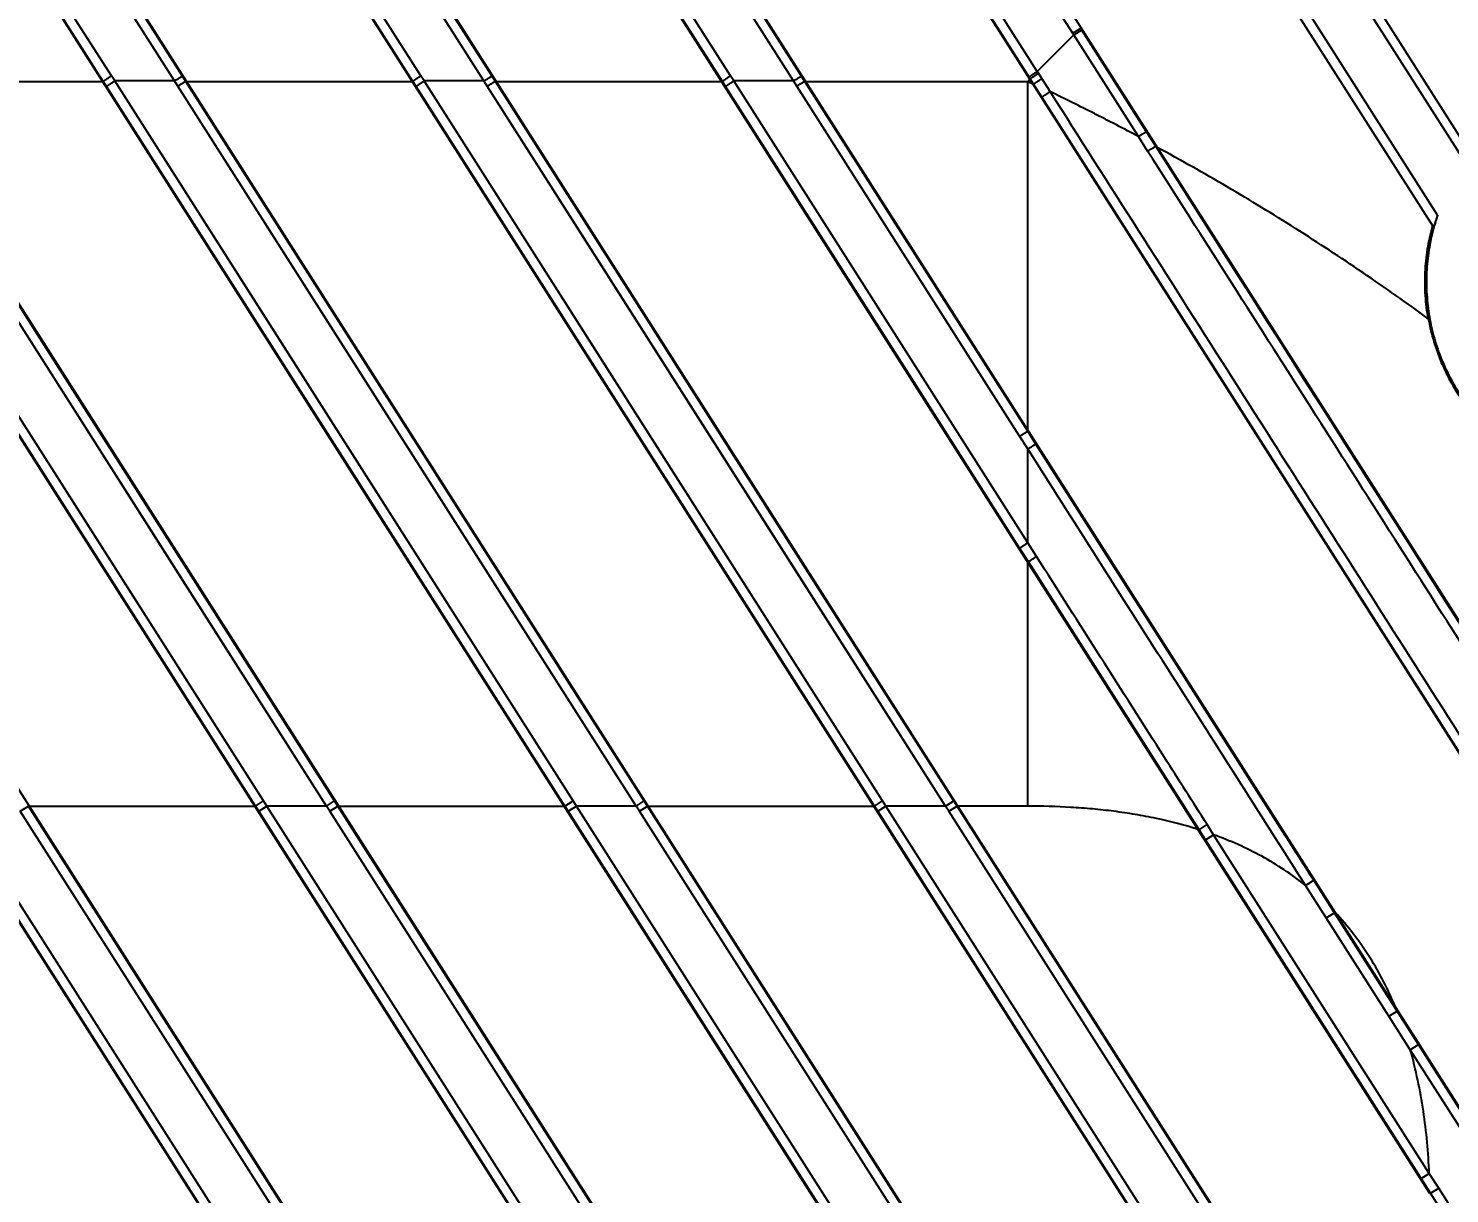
# Model space of a CAD drawing. Header units: millimetres. Extents: x 1409 to 26878, y 589 to 5187.
# Drawn here: x 3071.15 to 3115.24, y 1511.54 to 1547.68 of the extents above; entities that cross this region are included whole.
import ezdxf

# ---------------------------------------------------------------- set-up
doc = ezdxf.new("R2010")
doc.units = ezdxf.units.MM
doc.layers.add('细实线', color=7, linetype='Continuous', lineweight=18)
doc.styles.add('工程字', font='gbenor.shx', dxfattribs={"bigfont": 'gbcbig.shx'})
doc.dimstyles.new('ISO-200', dxfattribs={"dimtxt": 15, "dimasz": 5, "dimexe": 2, "dimexo": 1, "dimgap": 2, "dimtad": 1, "dimdsep": 46, "dimtxsty": '工程字', "dimcen": 2.5, "dimclrd": 3, "dimclre": 3, "dimclrt": 6, "dimadec": 0, "dimazin": 0, "dimtfac": 1, "dimtmove": 0, "dimatfit": 3, "dimfxl": 1, "dimarcsym": 0})

# ---------------------------------------------------------------- blocks, each defined once
blk = doc.blocks.new('*D135')
at = {"layer": 'Defpoints', "color": 0, "transparency": 16777216}
for p in [(3120.884, 1590.431), (2590.884, 1539.8), (3120.884, 1539.8)]:
    blk.add_point(p, dxfattribs=at)
at = {"layer": '细实线', "color": 3, "lineweight": -2, "transparency": 16777216}
for p, q in [((2590.884, 1540.8), (2590.884, 1592.431)), ((3120.884, 1540.8), (3120.884, 1592.431)), ((2595.884, 1590.431), (3115.884, 1590.431))]:
    blk.add_line(p, q, dxfattribs=at)
at = {"layer": '细实线', "color": 3, "transparency": 16777216}
for points in [[(2595.884, 1591.264), (2595.884, 1589.598), (2590.884, 1590.431)], [(3115.884, 1591.264), (3115.884, 1589.598), (3120.884, 1590.431)]]:
    blk.add_solid(points, dxfattribs=at)
at = {"layer": '细实线', "color": 6, "lineweight": 5, "transparency": 16777216, "insert": (2855.884, 1599.931), "char_height": 15, "attachment_point": 5, "style": '工程字'}
blk.add_mtext('530', dxfattribs=at)
blk = doc.blocks.new('*D136')
at = {"layer": 'Defpoints', "color": 0, "transparency": 16777216}
for p in [(3139.384, 1609.782), (2572.384, 1537.3), (3139.384, 1537.3)]:
    blk.add_point(p, dxfattribs=at)
at = {"layer": '细实线', "color": 3, "lineweight": -2, "transparency": 16777216}
for p, q in [((2572.384, 1538.3), (2572.384, 1611.782)), ((3139.384, 1538.3), (3139.384, 1611.782)), ((2577.384, 1609.782), (3134.384, 1609.782))]:
    blk.add_line(p, q, dxfattribs=at)
at = {"layer": '细实线', "color": 3, "transparency": 16777216}
for points in [[(2577.384, 1610.615), (2577.384, 1608.949), (2572.384, 1609.782)], [(3134.384, 1610.615), (3134.384, 1608.949), (3139.384, 1609.782)]]:
    blk.add_solid(points, dxfattribs=at)
at = {"layer": '细实线', "color": 6, "lineweight": 5, "transparency": 16777216, "insert": (2855.884, 1619.282), "char_height": 15, "attachment_point": 5, "style": '工程字'}
blk.add_mtext('567', dxfattribs=at)

msp = doc.modelspace()

# ---------------------------------------------------------------- linework, layer by layer
at = {"color": 7, "linetype": 'Continuous'}
for p, q in [((3045.3291, 1564.1217), (3155.2993, 1391.5031)), ((3054.9332, 1564.1217), (3155.2993, 1406.5785)), ((3064.5373, 1564.1217), (3155.2993, 1421.6538)), ((3074.1414, 1564.1217), (3155.2993, 1436.7292)), ((3083.7454, 1564.1217), (3155.2993, 1451.8046)), ((3093.3495, 1564.1217), (3155.2993, 1466.88)), ((3115.8958, 1543.8065), (3102.9642, 1564.105)), ((3042.9316, 1563.7905), (3154.7795, 1388.2245)), ((3052.5357, 1563.7905), (3154.7795, 1403.2999)), ((3062.1397, 1563.7905), (3154.7795, 1418.3753)), ((3073.7239, 1546.2136), (3062.5694, 1563.7227)), ((3075.6786, 1546.0537), (3064.4223, 1563.7227)), ((3075.9301, 1546.2003), (3064.6737, 1563.8692)), ((3071.7438, 1563.7905), (3154.7795, 1433.4507)), ((3083.328, 1546.2136), (3072.1735, 1563.7227)), ((3085.2827, 1546.0537), (3074.0264, 1563.7227)), ((3085.5342, 1546.2003), (3074.2778, 1563.8692)), ((3114.6363, 1511.5383), (3081.3479, 1563.7905)), ((3092.9321, 1546.2136), (3081.7776, 1563.7227)), ((3094.8868, 1546.0537), (3083.6304, 1563.7227)), ((3095.1383, 1546.2003), (3083.8819, 1563.8692)), ((3090.952, 1563.7905), (3154.7795, 1463.6014)), ((3102.4506, 1546.348), (3091.3817, 1563.7227)), ((3103.5824, 1547.4798), (3093.2345, 1563.7227)), ((3114.7335, 1541.5364), (3100.5675, 1563.7726)), ((3073.4713, 1546.039), (3062.3168, 1563.5481)), ((3083.0754, 1546.039), (3071.9209, 1563.5481)), ((3092.6795, 1546.039), (3081.525, 1563.5481)), ((3102.1979, 1546.1734), (3091.129, 1563.5481)), ((3115.723, 1543.5363), (3109.4631, 1553.3605)), ((3114.8728, 1541.8931), (3108.3042, 1552.2017)), ((3103.5824, 1547.4798), (3102.4506, 1546.348)), ((3105.5897, 1544.3296), (3103.5824, 1547.4798)), ((3103.8338, 1547.6263), (3103.7982, 1547.6823)), ((3105.8401, 1544.4771), (3103.8338, 1547.6263)), ((3078.4428, 1523.7175), (3064.2217, 1546.0537)), ((3080.6501, 1523.7174), (3066.4278, 1546.0405)), ((3071.6268, 1537.8803), (3066.4278, 1546.0405)), ((3073.4552, 1546.0288), (3066.4597, 1546.0288)), ((3073.4552, 1546.0288), (3073.4713, 1546.039)), ((3073.5732, 1545.8791), (3073.4713, 1546.039)), ((3073.8258, 1546.0537), (3073.7239, 1546.2136)), ((3075.6786, 1546.0537), (3073.8258, 1546.0537)), ((3088.0469, 1523.7175), (3073.8258, 1546.0537)), ((3078.9986, 1537.9291), (3073.8258, 1546.0537)), ((3075.7805, 1545.8938), (3075.6786, 1546.0537)), ((3076.0319, 1546.0405), (3075.9301, 1546.2003)), ((3076.0637, 1546.0288), (3076.0319, 1546.0405)), ((3090.2542, 1523.7174), (3076.0319, 1546.0405)), ((3083.0593, 1546.0288), (3076.0637, 1546.0288)), ((3083.0593, 1546.0288), (3083.0754, 1546.039)), ((3083.1773, 1545.8791), (3083.0754, 1546.039)), ((3083.4299, 1546.0537), (3083.328, 1546.2136)), ((3085.2827, 1546.0537), (3083.4299, 1546.0537)), ((3097.651, 1523.7175), (3083.4299, 1546.0537)), ((3085.3845, 1545.8938), (3085.2827, 1546.0537)), ((3085.636, 1546.0405), (3085.5342, 1546.2003)), ((3085.6678, 1546.0288), (3085.636, 1546.0405)), ((3099.8582, 1523.7174), (3085.636, 1546.0405)), ((3092.6634, 1546.0288), (3085.6678, 1546.0288)), ((3092.6634, 1546.0288), (3092.6795, 1546.039)), ((3092.7813, 1545.8791), (3092.6795, 1546.039)), ((3093.034, 1546.0537), (3092.9321, 1546.2136)), ((3094.8868, 1546.0537), (3093.034, 1546.0537)), ((3102.1563, 1531.7259), (3093.034, 1546.0537)), ((3094.9886, 1545.8938), (3094.8868, 1546.0537)), ((3095.2401, 1546.0405), (3095.1383, 1546.2003)), ((3095.2719, 1546.0288), (3095.2401, 1546.0405)), ((3102.1563, 1535.1849), (3095.2401, 1546.0405)), ((3102.1563, 1546.0288), (3095.2719, 1546.0288)), ((3102.2242, 1546.0967), (3102.1563, 1546.0288)), ((3102.1563, 1535.2224), (3102.1563, 1546.0288)), ((3102.2338, 1546.1171), (3102.1979, 1546.1734)), ((3102.2242, 1546.0967), (3102.2338, 1546.1171)), ((3102.3383, 1545.9531), (3102.2338, 1546.1171)), ((3102.4864, 1546.2917), (3102.4506, 1546.348)), ((3102.591, 1546.1277), (3102.4864, 1546.2917)), ((3102.849, 1545.7227), (3102.591, 1546.1277)), ((3078.1908, 1523.5568), (3063.9691, 1545.8791)), ((3080.398, 1523.5568), (3066.1764, 1545.8938)), ((3071.3751, 1537.7285), (3066.1764, 1545.8938)), ((3087.7949, 1523.5568), (3073.5732, 1545.8791)), ((3090.0021, 1523.5568), (3075.7805, 1545.8938)), ((3080.9792, 1537.7285), (3075.7805, 1545.8938)), ((3097.399, 1523.5568), (3083.1773, 1545.8791)), ((3099.6062, 1523.5568), (3085.3845, 1545.8938)), ((3101.904, 1531.5602), (3092.7813, 1545.8791)), ((3098.6194, 1536.7157), (3092.7813, 1545.8791)), ((3101.9045, 1535.0315), (3094.9886, 1545.8938)), ((3102.3153, 1545.9536), (3102.3383, 1545.9531)), ((3102.5962, 1545.5483), (3102.3383, 1545.9531)), ((3104.2669, 1542.9258), (3102.5962, 1545.5483)), ((3124.5599, 1511.0724), (3102.5962, 1545.5483)), ((3105.8762, 1543.8796), (3105.5897, 1544.3296)), ((3106.1266, 1544.0274), (3105.8401, 1544.4771)), ((3106.1742, 1543.991), (3106.1266, 1544.0274)), ((3108.7386, 1539.9276), (3106.1266, 1544.0274)), ((3127.0193, 1511.2327), (3106.1266, 1544.0274)), ((3107.752, 1537.4555), (3104.2669, 1542.9258)), ((3114.7172, 1541.5402), (3114.7214, 1541.5553)), ((3114.7179, 1541.54), (3114.7214, 1541.5553)), ((3073.6405, 1530.699), (3069.1421, 1537.7596)), ((3073.8927, 1530.8641), (3069.3945, 1537.9291)), ((3075.8816, 1530.6504), (3071.3751, 1537.7285)), ((3076.1335, 1530.8066), (3071.6268, 1537.8803)), ((3083.4968, 1530.8641), (3078.9986, 1537.9291)), ((3085.4857, 1530.6504), (3080.9792, 1537.7285)), ((3111.6741, 1531.2992), (3107.752, 1537.4555)), ((3101.904, 1531.5602), (3098.6194, 1536.7157)), ((3102.1563, 1534.6361), (3101.9045, 1535.0315)), ((3102.1563, 1535.2224), (3102.1563, 1535.1849)), ((3102.4081, 1534.7897), (3102.1563, 1535.1849)), ((3102.1563, 1531.7259), (3102.1563, 1534.6361)), ((3111.0292, 1521.2579), (3102.4081, 1534.7897)), ((3102.8921, 1534.03), (3102.4081, 1534.7897)), ((3085.47, 1527.206), (3081.0333, 1534.1697)), ((3087.9498, 1527.3343), (3083.5267, 1534.2768)), ((3104.6745, 1531.2323), (3102.8921, 1534.03)), ((3113.7682, 1532.0329), (3112.6805, 1533.7402)), ((3102.174, 1531.1365), (3101.904, 1531.5602)), ((3102.4263, 1531.3019), (3102.1563, 1531.7259)), ((3102.1563, 1523.5568), (3102.1563, 1531.1279)), ((3107.4697, 1522.8243), (3102.174, 1531.1365)), ((3103.149, 1529.6061), (3102.174, 1531.1365)), ((3105.5499, 1529.8582), (3104.6745, 1531.2323)), ((3112.8542, 1529.4469), (3111.6741, 1531.2992)), ((3078.1908, 1523.5568), (3073.6405, 1530.699)), ((3078.4428, 1523.7175), (3073.8927, 1530.8641)), ((3080.398, 1523.5568), (3075.8816, 1530.6504)), ((3080.6501, 1523.7174), (3076.1335, 1530.8066)), ((3088.0469, 1523.7175), (3083.4968, 1530.8641)), ((3090.0021, 1523.5568), (3085.4857, 1530.6504)), ((3097.651, 1523.7175), (3093.1009, 1530.8641)), ((3106.7358, 1527.9969), (3105.5499, 1529.8582)), ((3113.579, 1528.3093), (3112.8542, 1529.4469)), ((3107.517, 1526.7706), (3106.7358, 1527.9969)), ((3087.7949, 1523.5568), (3085.47, 1527.206)), ((3090.2542, 1523.7174), (3087.9498, 1527.3343)), ((3109.4932, 1523.6689), (3107.517, 1526.7706)), ((3106.8864, 1523.7398), (3106.4971, 1524.3509)), ((3114.6407, 1451.8228), (3068.9411, 1523.5568)), ((3070.8963, 1523.3963), (3071.1483, 1523.5568)), ((3071.1483, 1523.5568), (3078.1908, 1523.5568)), ((3114.6407, 1455.2875), (3071.1483, 1523.5568)), ((3078.1908, 1523.5568), (3078.4428, 1523.7175)), ((3078.2931, 1523.3963), (3078.1908, 1523.5568)), ((3078.2931, 1523.3963), (3078.5451, 1523.5568)), ((3078.5451, 1523.5568), (3078.4428, 1523.7175)), ((3080.398, 1523.5568), (3078.5451, 1523.5568)), ((3114.6407, 1466.8982), (3078.5451, 1523.5568)), ((3080.398, 1523.5568), (3080.6501, 1523.7174)), ((3080.5003, 1523.3963), (3080.398, 1523.5568)), ((3080.5003, 1523.3963), (3080.7524, 1523.5568)), ((3080.7524, 1523.5568), (3080.6501, 1523.7174)), ((3080.7524, 1523.5568), (3087.7949, 1523.5568)), ((3114.6407, 1470.3629), (3080.7524, 1523.5568)), ((3087.7949, 1523.5568), (3088.0469, 1523.7175)), ((3087.8972, 1523.3963), (3087.7949, 1523.5568)), ((3087.8972, 1523.3963), (3088.1492, 1523.5568)), ((3088.1492, 1523.5568), (3088.0469, 1523.7175)), ((3090.0021, 1523.5568), (3088.1492, 1523.5568)), ((3114.6407, 1481.9736), (3088.1492, 1523.5568)), ((3090.0021, 1523.5568), (3090.2542, 1523.7174)), ((3090.1044, 1523.3963), (3090.0021, 1523.5568)), ((3090.1044, 1523.3963), (3090.3565, 1523.5568)), ((3090.3565, 1523.5568), (3090.2542, 1523.7174)), ((3090.3565, 1523.5568), (3097.399, 1523.5568)), ((3114.6407, 1485.4382), (3090.3565, 1523.5568)), ((3097.399, 1523.5568), (3097.651, 1523.7175)), ((3097.5013, 1523.3963), (3097.399, 1523.5568)), ((3097.5013, 1523.3963), (3097.7533, 1523.5568)), ((3097.7533, 1523.5568), (3097.651, 1523.7175)), ((3099.6062, 1523.5568), (3097.7533, 1523.5568)), ((3114.6407, 1497.049), (3097.7533, 1523.5568)), ((3099.6062, 1523.5568), (3099.8582, 1523.7174)), ((3099.7085, 1523.3963), (3099.6062, 1523.5568)), ((3099.7085, 1523.3963), (3099.9606, 1523.5568)), ((3099.9606, 1523.5568), (3099.8582, 1523.7174)), ((3102.1563, 1523.5568), (3099.9606, 1523.5568)), ((3114.6407, 1500.5136), (3099.9606, 1523.5568)), ((3107.3424, 1523.0241), (3106.8864, 1523.7398)), ((3109.855, 1523.101), (3109.4932, 1523.6689)), ((3114.3886, 1451.6622), (3068.689, 1523.3963)), ((3114.3886, 1455.1269), (3070.8963, 1523.3963)), ((3114.3886, 1466.7376), (3078.2931, 1523.3963)), ((3114.3886, 1470.2023), (3080.5003, 1523.3963)), ((3114.3886, 1481.813), (3087.8972, 1523.3963)), ((3114.3886, 1485.2777), (3090.1044, 1523.3963)), ((3114.3886, 1496.8884), (3097.5013, 1523.3963)), ((3114.3886, 1500.3531), (3099.7085, 1523.3963)), ((3110.1432, 1522.6486), (3109.855, 1523.101)), ((3107.4697, 1522.8243), (3107.3424, 1523.0241)), ((3107.4403, 1522.8337), (3107.4697, 1522.8243)), ((3107.4697, 1522.8243), (3107.7218, 1522.985)), ((3107.6704, 1522.5093), (3107.4697, 1522.8243)), ((3107.6704, 1522.5093), (3107.9225, 1522.6698)), ((3107.9225, 1522.6698), (3107.7218, 1522.985)), ((3114.6157, 1512.1635), (3107.9225, 1522.6698)), ((3114.3637, 1512.003), (3107.6704, 1522.5093)), ((3110.7772, 1521.0973), (3111.0292, 1521.2579)), ((3111.4203, 1520.0878), (3110.7772, 1521.0973)), ((3111.6723, 1520.2484), (3111.0292, 1521.2579)), ((3111.4203, 1520.0878), (3111.6723, 1520.2484)), ((3113.3637, 1517.0373), (3111.4203, 1520.0878)), ((3113.6157, 1517.1979), (3111.6723, 1520.2484)), ((3113.3637, 1517.0373), (3113.6157, 1517.1979)), ((3114.0252, 1515.9989), (3113.3637, 1517.0373)), ((3113.576, 1517.297), (3113.6157, 1517.1979)), ((3114.2772, 1516.1595), (3113.6157, 1517.1979)), ((3114.0252, 1515.9989), (3114.2772, 1516.1595)), ((3117.4157, 1511.2329), (3114.2772, 1516.1595)), ((3117.1652, 1511.0724), (3114.0252, 1515.9989)), ((3114.3637, 1512.003), (3114.6157, 1512.1635)), ((3114.9066, 1511.7073), (3114.6157, 1512.1635)), ((3114.6543, 1511.5467), (3114.3637, 1512.003)), ((3114.6543, 1511.5467), (3114.9066, 1511.7073)), ((3115.2089, 1511.233), (3114.9066, 1511.7073)), ((3114.9565, 1511.0724), (3114.6543, 1511.5467))]:
    msp.add_line(p, q, dxfattribs=at)
for points in [[(3083.5267, 1534.2768), (3078.7623, 1541.7549), (3076.0319, 1546.0405)], [(3093.1009, 1530.8641), (3088.6027, 1537.9291), (3086.1471, 1541.786), (3083.4299, 1546.0537)], [(3093.1308, 1534.2768), (3088.3663, 1541.7549), (3085.636, 1546.0405)], [(3081.0333, 1534.1697), (3076.2905, 1541.6141), (3073.5732, 1545.8791)], [(3090.6374, 1534.1697), (3085.8945, 1541.6141), (3083.1773, 1545.8791)], [(3092.879, 1534.1228), (3088.1148, 1541.6056), (3085.3845, 1545.8938)], [(3109.6513, 1538.4949), (3108.97, 1539.5643), (3108.7386, 1539.9276)], [(3110.4533, 1537.236), (3109.9029, 1538.1), (3109.6513, 1538.4949)], [(3112.6805, 1533.7402), (3111.794, 1535.1317), (3111.4112, 1535.7325), (3111.0628, 1536.2793), (3110.7465, 1536.7759), (3110.4533, 1537.236)], [(3097.399, 1523.5568), (3092.8486, 1530.699), (3090.6374, 1534.1697)], [(3099.6062, 1523.5568), (3095.0898, 1530.6504), (3092.879, 1534.1228)], [(3099.8582, 1523.7174), (3095.3417, 1530.8066), (3093.1308, 1534.2768)], [(3126.1922, 1512.5311), (3125.6588, 1513.3683), (3125.3579, 1513.8406), (3125.0245, 1514.364), (3124.6483, 1514.9545), (3124.2229, 1515.6224), (3123.7553, 1516.3563), (3123.2639, 1517.1277), (3122.7642, 1517.9122), (3122.2658, 1518.6944), (3121.7701, 1519.4726), (3121.2577, 1520.2769), (3120.691, 1521.1665), (3120.051, 1522.171), (3119.3644, 1523.2488), (3118.6698, 1524.3391), (3117.9808, 1525.4205), (3117.2908, 1526.5036), (3116.591, 1527.602), (3115.8709, 1528.7324), (3115.1305, 1529.8946), (3114.4142, 1531.0189), (3113.7682, 1532.0329)], [(3104.2817, 1527.8282), (3103.5426, 1528.9883), (3103.149, 1529.6061)], [(3115.3325, 1525.5568), (3114.9698, 1526.1262), (3114.6197, 1526.6757), (3114.278, 1527.212), (3113.9329, 1527.7537), (3113.579, 1528.3093)], [(3105.3985, 1526.0752), (3104.6509, 1527.2487), (3104.2817, 1527.8282)], [(3106.4971, 1524.3509), (3106.0149, 1525.1078), (3105.7272, 1525.5593), (3105.3985, 1526.0752)], [(3110.4871, 1522.1089), (3110.265, 1522.4574), (3110.1432, 1522.6486)], [(3111.0292, 1521.2579), (3110.9203, 1521.4288), (3110.8132, 1521.597), (3110.7044, 1521.7678), (3110.5955, 1521.9387), (3110.4871, 1522.1089)]]:
    msp.add_lwpolyline(points, dxfattribs=at)
msp.add_arc((3073.5377, 1485.2417), 67.187, 64.638912, 64.788907, dxfattribs=at)
for points, knots in [([(3103.5467, 1547.5358), (3103.5619, 1547.5455), (3103.5919, 1547.5644), (3103.6357, 1547.5915), (3103.6766, 1547.6163), (3103.7083, 1547.6351), (3103.7311, 1547.6483), (3103.746, 1547.6567), (3103.7592, 1547.6641), (3103.7707, 1547.6702), (3103.7804, 1547.6751), (3103.788, 1547.6788), (3103.7932, 1547.681), (3103.7964, 1547.682), (3103.7976, 1547.6823), (3103.7982, 1547.6823)], [0, 0, 0, 0, 0.185904, 0.364799, 0.5307095, 0.6782195, 0.7435237, 0.8024552, 0.8545437, 0.8993552, 0.9365368, 0.9658098, 0.9869696, 0.9944923, 1, 1, 1, 1]), ([(3103.5824, 1547.4798), (3103.5976, 1547.4895), (3103.6276, 1547.5084), (3103.6714, 1547.5355), (3103.7123, 1547.5603), (3103.7439, 1547.5791), (3103.7668, 1547.5923), (3103.7817, 1547.6007), (3103.7949, 1547.6081), (3103.8064, 1547.6142), (3103.816, 1547.6191), (3103.8237, 1547.6228), (3103.8289, 1547.625), (3103.8321, 1547.626), (3103.8333, 1547.6263), (3103.8338, 1547.6263)], [0, 0, 0, 0, 0.185904, 0.3647989, 0.5307095, 0.6782195, 0.7435237, 0.8024552, 0.8545437, 0.8993552, 0.9365368, 0.9658098, 0.9869696, 0.9944923, 1, 1, 1, 1]), ([(3073.4713, 1546.039), (3073.4716, 1546.0395), (3073.4724, 1546.0405), (3073.4748, 1546.0431), (3073.4793, 1546.0471), (3073.4863, 1546.0528), (3073.4953, 1546.0599), (3073.5065, 1546.0682), (3073.5195, 1546.0776), (3073.5344, 1546.0882), (3073.5574, 1546.1042), (3073.5896, 1546.1261), (3073.6316, 1546.154), (3073.6769, 1546.1836), (3073.7081, 1546.2035), (3073.7239, 1546.2136)], [0, 0, 0, 0, 0.0054472, 0.0129493, 0.0341826, 0.0636706, 0.1011867, 0.146426, 0.1990042, 0.2584491, 0.3242505, 0.4725208, 0.6385477, 0.8165036, 1, 1, 1, 1]), ([(3073.5732, 1545.8791), (3073.5735, 1545.8796), (3073.5743, 1545.8806), (3073.5767, 1545.8832), (3073.5811, 1545.8872), (3073.5881, 1545.8929), (3073.5972, 1545.9), (3073.6083, 1545.9082), (3073.6214, 1545.9177), (3073.6363, 1545.9282), (3073.6593, 1545.9443), (3073.6915, 1545.9662), (3073.7335, 1545.9941), (3073.7788, 1546.0237), (3073.8099, 1546.0436), (3073.8258, 1546.0537)], [0, 0, 0, 0, 0.0054472, 0.0129492, 0.0341825, 0.0636705, 0.1011867, 0.146426, 0.1990041, 0.2584491, 0.3242505, 0.4725209, 0.6385478, 0.8165037, 1, 1, 1, 1]), ([(3075.6786, 1546.0537), (3075.6939, 1546.0634), (3075.7239, 1546.0823), (3075.7677, 1546.1094), (3075.8086, 1546.1343), (3075.8402, 1546.153), (3075.863, 1546.1662), (3075.8779, 1546.1747), (3075.8912, 1546.182), (3075.9027, 1546.1881), (3075.9123, 1546.193), (3075.92, 1546.1967), (3075.9252, 1546.1989), (3075.9283, 1546.1999), (3075.9296, 1546.2002), (3075.9301, 1546.2003)], [0, 0, 0, 0, 0.185904, 0.364799, 0.5307095, 0.6782195, 0.7435237, 0.8024552, 0.8545437, 0.8993552, 0.9365368, 0.9658098, 0.9869696, 0.9944923, 1, 1, 1, 1]), ([(3075.7805, 1545.8938), (3075.7957, 1545.9035), (3075.8257, 1545.9224), (3075.8695, 1545.9496), (3075.9104, 1545.9744), (3075.942, 1545.9932), (3075.9649, 1546.0064), (3075.9798, 1546.0148), (3075.993, 1546.0222), (3076.0045, 1546.0283), (3076.0141, 1546.0332), (3076.0218, 1546.0369), (3076.027, 1546.0391), (3076.0301, 1546.0401), (3076.0314, 1546.0404), (3076.0319, 1546.0405)], [0, 0, 0, 0, 0.1859008, 0.3647973, 0.5307122, 0.6782278, 0.7435346, 0.8024682, 0.8545583, 0.8993705, 0.9365517, 0.9658227, 0.9869782, 0.9944974, 1, 1, 1, 1]), ([(3083.0754, 1546.039), (3083.0757, 1546.0395), (3083.0765, 1546.0405), (3083.0789, 1546.0431), (3083.0833, 1546.0471), (3083.0903, 1546.0528), (3083.0994, 1546.0599), (3083.1105, 1546.0682), (3083.1236, 1546.0776), (3083.1385, 1546.0882), (3083.1615, 1546.1042), (3083.1937, 1546.1261), (3083.2357, 1546.154), (3083.281, 1546.1836), (3083.3122, 1546.2035), (3083.328, 1546.2136)], [0, 0, 0, 0, 0.0054472, 0.0129493, 0.0341826, 0.0636706, 0.1011867, 0.146426, 0.1990042, 0.2584491, 0.3242505, 0.4725208, 0.6385477, 0.8165036, 1, 1, 1, 1]), ([(3083.1773, 1545.8791), (3083.1776, 1545.8796), (3083.1784, 1545.8806), (3083.1808, 1545.8832), (3083.1852, 1545.8872), (3083.1922, 1545.8929), (3083.2013, 1545.9), (3083.2124, 1545.9082), (3083.2255, 1545.9177), (3083.2403, 1545.9282), (3083.2633, 1545.9443), (3083.2956, 1545.9662), (3083.3376, 1545.9941), (3083.3828, 1546.0237), (3083.414, 1546.0436), (3083.4299, 1546.0537)], [0, 0, 0, 0, 0.0054472, 0.0129492, 0.0341825, 0.0636705, 0.1011867, 0.146426, 0.1990041, 0.2584491, 0.3242505, 0.4725209, 0.6385478, 0.8165037, 1, 1, 1, 1]), ([(3085.2827, 1546.0537), (3085.298, 1546.0634), (3085.3279, 1546.0823), (3085.3718, 1546.1094), (3085.4126, 1546.1343), (3085.4443, 1546.153), (3085.4671, 1546.1662), (3085.482, 1546.1747), (3085.4953, 1546.182), (3085.5067, 1546.1881), (3085.5164, 1546.193), (3085.5241, 1546.1967), (3085.5293, 1546.1989), (3085.5324, 1546.1999), (3085.5337, 1546.2002), (3085.5342, 1546.2003)], [0, 0, 0, 0, 0.185904, 0.364799, 0.5307095, 0.6782195, 0.7435237, 0.8024552, 0.8545437, 0.8993552, 0.9365368, 0.9658098, 0.9869696, 0.9944923, 1, 1, 1, 1]), ([(3085.3845, 1545.8938), (3085.3998, 1545.9035), (3085.4298, 1545.9224), (3085.4736, 1545.9496), (3085.5145, 1545.9744), (3085.5461, 1545.9932), (3085.5689, 1546.0064), (3085.5838, 1546.0148), (3085.5971, 1546.0222), (3085.6086, 1546.0283), (3085.6182, 1546.0332), (3085.6259, 1546.0369), (3085.6311, 1546.0391), (3085.6342, 1546.0401), (3085.6355, 1546.0404), (3085.636, 1546.0405)], [0, 0, 0, 0, 0.1859008, 0.3647973, 0.5307122, 0.6782278, 0.7435346, 0.8024682, 0.8545583, 0.8993705, 0.9365517, 0.9658227, 0.9869782, 0.9944974, 1, 1, 1, 1]), ([(3092.6795, 1546.039), (3092.6798, 1546.0395), (3092.6806, 1546.0405), (3092.683, 1546.0431), (3092.6874, 1546.0471), (3092.6944, 1546.0528), (3092.7035, 1546.0599), (3092.7146, 1546.0682), (3092.7277, 1546.0776), (3092.7425, 1546.0882), (3092.7656, 1546.1042), (3092.7978, 1546.1261), (3092.8398, 1546.154), (3092.885, 1546.1836), (3092.9162, 1546.2035), (3092.9321, 1546.2136)], [0, 0, 0, 0, 0.0054472, 0.0129493, 0.0341826, 0.0636706, 0.1011867, 0.146426, 0.1990042, 0.2584491, 0.3242505, 0.4725208, 0.6385477, 0.8165036, 1, 1, 1, 1]), ([(3092.7813, 1545.8791), (3092.7816, 1545.8796), (3092.7825, 1545.8806), (3092.7849, 1545.8832), (3092.7893, 1545.8872), (3092.7963, 1545.8929), (3092.8054, 1545.9), (3092.8165, 1545.9082), (3092.8296, 1545.9177), (3092.8444, 1545.9282), (3092.8674, 1545.9443), (3092.8996, 1545.9662), (3092.9416, 1545.9941), (3092.9869, 1546.0237), (3093.0181, 1546.0436), (3093.034, 1546.0537)], [0, 0, 0, 0, 0.0054472, 0.0129492, 0.0341825, 0.0636705, 0.1011867, 0.146426, 0.1990041, 0.2584491, 0.3242505, 0.4725209, 0.6385478, 0.8165037, 1, 1, 1, 1]), ([(3094.8868, 1546.0537), (3094.902, 1546.0634), (3094.932, 1546.0823), (3094.9758, 1546.1094), (3095.0167, 1546.1343), (3095.0484, 1546.153), (3095.0712, 1546.1662), (3095.0861, 1546.1747), (3095.0993, 1546.182), (3095.1108, 1546.1881), (3095.1205, 1546.193), (3095.1281, 1546.1967), (3095.1333, 1546.1989), (3095.1365, 1546.1999), (3095.1377, 1546.2002), (3095.1383, 1546.2003)], [0, 0, 0, 0, 0.185904, 0.364799, 0.5307095, 0.6782195, 0.7435237, 0.8024552, 0.8545437, 0.8993552, 0.9365368, 0.9658098, 0.9869696, 0.9944923, 1, 1, 1, 1]), ([(3094.9886, 1545.8938), (3095.0039, 1545.9035), (3095.0338, 1545.9224), (3095.0777, 1545.9496), (3095.1185, 1545.9744), (3095.1502, 1545.9932), (3095.173, 1546.0064), (3095.1879, 1546.0148), (3095.2012, 1546.0222), (3095.2126, 1546.0283), (3095.2223, 1546.0332), (3095.23, 1546.0369), (3095.2352, 1546.0391), (3095.2383, 1546.0401), (3095.2395, 1546.0404), (3095.2401, 1546.0405)], [0, 0, 0, 0, 0.1859008, 0.3647973, 0.5307122, 0.6782278, 0.7435346, 0.8024682, 0.8545583, 0.8993705, 0.9365517, 0.9658227, 0.9869782, 0.9944974, 1, 1, 1, 1]), ([(3102.1979, 1546.1734), (3102.1982, 1546.1739), (3102.199, 1546.1749), (3102.2015, 1546.1775), (3102.2059, 1546.1815), (3102.2129, 1546.1872), (3102.222, 1546.1942), (3102.2331, 1546.2025), (3102.2461, 1546.212), (3102.261, 1546.2225), (3102.284, 1546.2386), (3102.3162, 1546.2605), (3102.3582, 1546.2884), (3102.4035, 1546.3179), (3102.4347, 1546.3379), (3102.4506, 1546.348)], [0, 0, 0, 0, 0.0054472, 0.0129493, 0.0341826, 0.0636706, 0.1011867, 0.146426, 0.1990042, 0.2584491, 0.3242505, 0.4725208, 0.6385477, 0.8165036, 1, 1, 1, 1]), ([(3102.2338, 1546.1171), (3102.2341, 1546.1176), (3102.2349, 1546.1187), (3102.2373, 1546.1212), (3102.2417, 1546.1252), (3102.2487, 1546.1309), (3102.2578, 1546.138), (3102.2689, 1546.1463), (3102.282, 1546.1557), (3102.2969, 1546.1663), (3102.3199, 1546.1823), (3102.3521, 1546.2042), (3102.3941, 1546.2321), (3102.4394, 1546.2617), (3102.4706, 1546.2817), (3102.4864, 1546.2917)], [0, 0, 0, 0, 0.0054458, 0.0129468, 0.0341788, 0.0636661, 0.101182, 0.1464212, 0.1989995, 0.2584448, 0.3242467, 0.4725181, 0.6385462, 0.8165031, 1, 1, 1, 1]), ([(3102.3383, 1545.9531), (3102.3386, 1545.9536), (3102.3394, 1545.9546), (3102.3418, 1545.9572), (3102.3462, 1545.9612), (3102.3532, 1545.9669), (3102.3623, 1545.9739), (3102.3735, 1545.9822), (3102.3865, 1545.9917), (3102.4014, 1546.0022), (3102.4244, 1546.0182), (3102.4566, 1546.0401), (3102.4986, 1546.0681), (3102.5439, 1546.0976), (3102.5751, 1546.1176), (3102.591, 1546.1277)], [0, 0, 0, 0, 0.0054415, 0.0129396, 0.0341679, 0.0636532, 0.1011682, 0.1464073, 0.1989861, 0.2584324, 0.3242356, 0.4725103, 0.6385419, 0.8165017, 1, 1, 1, 1]), ([(3102.5962, 1545.5483), (3102.5965, 1545.5487), (3102.5973, 1545.5498), (3102.5997, 1545.5523), (3102.6042, 1545.5563), (3102.6112, 1545.562), (3102.6203, 1545.569), (3102.6314, 1545.5773), (3102.6445, 1545.5867), (3102.6594, 1545.5973), (3102.6824, 1545.6133), (3102.7146, 1545.6352), (3102.7567, 1545.6631), (3102.802, 1545.6926), (3102.8332, 1545.7126), (3102.849, 1545.7227)], [0, 0, 0, 0, 0.0054312, 0.0129221, 0.0341414, 0.0636217, 0.1011345, 0.1463734, 0.1989534, 0.2584021, 0.3242086, 0.4724914, 0.6385315, 0.8164982, 1, 1, 1, 1]), ([(3124.8186, 1511.2333), (3123.9027, 1512.6703), (3122.071, 1515.5444), (3119.3237, 1519.8558), (3116.5768, 1524.1675), (3113.8304, 1528.4794), (3111.0844, 1532.7912), (3107.424, 1538.539), (3104.6789, 1542.8494), (3102.849, 1545.7227)], [0, 0, 0, 0, 0.1250155, 0.2500353, 0.3750563, 0.5000758, 0.625089, 0.7500879, 1, 1, 1, 1]), ([(3105.5897, 1544.3296), (3105.3635, 1544.4499), (3105.0232, 1544.6285), (3104.5679, 1544.8637), (3104.1117, 1545.0971), (3103.5396, 1545.3851), (3103.0796, 1545.611), (3102.849, 1545.7227)], [0, 0, 0, 0, 0.2500038, 0.3750057, 0.5000062, 0.7500045, 1, 1, 1, 1]), ([(3105.5897, 1544.3296), (3105.6049, 1544.3392), (3105.6348, 1544.3581), (3105.6786, 1544.3853), (3105.7193, 1544.4102), (3105.7558, 1544.432), (3105.7829, 1544.4478), (3105.8016, 1544.4583), (3105.813, 1544.4645), (3105.8225, 1544.4695), (3105.8301, 1544.4733), (3105.8353, 1544.4756), (3105.8384, 1544.4767), (3105.8396, 1544.477), (3105.8401, 1544.4771)], [0, 0, 0, 0, 0.1860346, 0.3650238, 0.5309951, 0.6785353, 0.8027704, 0.8548475, 0.8996385, 0.9367885, 0.9660141, 0.9871008, 0.994569, 1, 1, 1, 1]), ([(3105.8762, 1543.8796), (3105.8914, 1543.8893), (3105.9214, 1543.9082), (3105.9651, 1543.9354), (3106.0059, 1543.9603), (3106.0423, 1543.9822), (3106.0694, 1543.998), (3106.0881, 1544.0085), (3106.0995, 1544.0148), (3106.109, 1544.0198), (3106.1166, 1544.0236), (3106.1217, 1544.0259), (3106.1248, 1544.027), (3106.126, 1544.0273), (3106.1266, 1544.0274)], [0, 0, 0, 0, 0.1860368, 0.3650346, 0.5310178, 0.67857, 0.802814, 0.8548933, 0.8996844, 0.9368316, 0.9660506, 0.9871249, 0.9945833, 1, 1, 1, 1]), ([(3126.7751, 1511.0724), (3125.0328, 1513.8062), (3122.4194, 1517.907), (3118.9354, 1523.3752), (3116.3229, 1527.4766), (3113.7107, 1531.5781), (3110.2285, 1537.0457), (3107.617, 1541.1462), (3105.8762, 1543.8796)], [0, 0, 0, 0, 0.2500211, 0.3750371, 0.5000528, 0.6250642, 0.750065, 1, 1, 1, 1]), ([(3114.5852, 1538.6758), (3113.9155, 1539.1656), (3112.5586, 1540.1217), (3110.4759, 1541.4858), (3108.3488, 1542.7794), (3106.903, 1543.5946), (3106.1742, 1543.991)], [0, 0, 0, 0, 0.2500085, 0.5000114, 0.7500093, 1, 1, 1, 1]), ([(3114.8728, 1541.8931), (3114.7978, 1541.6753), (3114.703, 1541.342), (3114.6133, 1540.8899), (3114.5482, 1540.4335), (3114.5135, 1539.8573), (3114.5415, 1539.2808), (3114.6013, 1538.8236), (3114.6857, 1538.3703), (3114.8373, 1537.8132), (3115.0905, 1537.1684), (3115.4122, 1536.5548), (3115.7985, 1535.9796), (3116.2448, 1535.4497), (3116.6626, 1535.0509), (3117.0211, 1534.7605), (3117.3948, 1534.49), (3117.8888, 1534.1906), (3118.4122, 1533.9465), (3118.8448, 1533.7861), (3119.2854, 1533.6496), (3119.6238, 1533.5742), (3119.8513, 1533.5363)], [0, 0, 0, 0, 0.062465, 0.0937096, 0.1249536, 0.1874232, 0.2498967, 0.2811471, 0.3123988, 0.3748839, 0.4373751, 0.4998725, 0.5623755, 0.624883, 0.687394, 0.7186619, 0.7499301, 0.8124436, 0.8749564, 0.9062236, 0.9374889, 1, 1, 1, 1]), ([(3114.8728, 1541.8931), (3114.8655, 1541.8717), (3114.8508, 1541.8293), (3114.8325, 1541.7766), (3114.8181, 1541.7353), (3114.8075, 1541.7055), (3114.7973, 1541.6768), (3114.7874, 1541.6495), (3114.7779, 1541.624), (3114.7689, 1541.6007), (3114.7618, 1541.583), (3114.7564, 1541.5704), (3114.7528, 1541.5622), (3114.7494, 1541.555), (3114.7462, 1541.5488), (3114.7434, 1541.5438), (3114.7408, 1541.5399), (3114.7388, 1541.5374), (3114.7373, 1541.5361), (3114.7362, 1541.5354), (3114.7346, 1541.5351), (3114.7338, 1541.5359), (3114.7335, 1541.5364)], [0, 0, 0, 0, 0.1752834, 0.3481094, 0.4323214, 0.5143458, 0.5934598, 0.6688671, 0.7395567, 0.8043818, 0.8619642, 0.8875743, 0.9108075, 0.9314709, 0.9493808, 0.9644006, 0.9764397, 0.9854625, 0.9888892, 0.9916678, 0.9957981, 1, 1, 1, 1]), ([(3114.5852, 1538.6758), (3114.5422, 1538.9128), (3114.4829, 1539.3921), (3114.4754, 1540.1162), (3114.5495, 1540.8364), (3114.6526, 1541.3082), (3114.7172, 1541.5402)], [0, 0, 0, 0, 0.2500288, 0.5000312, 0.7500172, 1, 1, 1, 1]), ([(3114.5852, 1538.6758), (3114.6144, 1538.5146), (3114.6853, 1538.1944), (3114.828, 1537.7236), (3115.0064, 1537.2651), (3115.2194, 1536.8216), (3115.4657, 1536.3957), (3115.7439, 1535.9898), (3116.0524, 1535.6064), (3116.3893, 1535.2478), (3116.7528, 1534.916), (3117.1406, 1534.6131), (3117.5505, 1534.3407), (3117.98, 1534.1005), (3118.4267, 1533.894), (3118.8879, 1533.7222), (3119.3608, 1533.5863), (3119.6822, 1533.5202), (3119.8438, 1533.4933)], [0, 0, 0, 0, 0.0624783, 0.1249627, 0.1874503, 0.2499429, 0.3124392, 0.3749392, 0.4374421, 0.4999476, 0.5624548, 0.6249632, 0.687472, 0.7499805, 0.8124883, 0.8749944, 0.9374984, 1, 1, 1, 1]), ([(3101.9045, 1535.0315), (3101.9199, 1535.0413), (3101.9502, 1535.0604), (3101.9944, 1535.0882), (3102.0355, 1535.1138), (3102.0722, 1535.1364), (3102.0995, 1535.1529), (3102.1183, 1535.164), (3102.1297, 1535.1707), (3102.1392, 1535.1761), (3102.1467, 1535.1802), (3102.1521, 1535.1831), (3102.1551, 1535.1845), (3102.1563, 1535.1849)], [0, 0, 0, 0, 0.1855913, 0.364508, 0.530656, 0.6785005, 0.8030492, 0.8552509, 0.900127, 0.9373076, 0.9664915, 0.9874339, 1, 1, 1, 1]), ([(3102.1563, 1534.6361), (3102.1717, 1534.6459), (3102.202, 1534.6651), (3102.2461, 1534.6928), (3102.2873, 1534.7185), (3102.324, 1534.7411), (3102.3513, 1534.7576), (3102.3701, 1534.7688), (3102.3814, 1534.7754), (3102.3909, 1534.7809), (3102.3984, 1534.785), (3102.4039, 1534.7879), (3102.4069, 1534.7893), (3102.4081, 1534.7897)], [0, 0, 0, 0, 0.1855766, 0.3644909, 0.5306448, 0.6784994, 0.8030586, 0.8552645, 0.9001433, 0.937325, 0.9665074, 0.9874449, 1, 1, 1, 1]), ([(3110.7772, 1521.0973), (3110.0587, 1522.2256), (3108.6219, 1524.4822), (3105.7483, 1528.9952), (3103.5931, 1532.3798), (3102.1563, 1534.6361)], [0, 0, 0, 0, 0.2500138, 0.5000244, 1, 1, 1, 1]), ([(3101.904, 1531.5602), (3101.905, 1531.561), (3101.9076, 1531.5631), (3101.9127, 1531.5668), (3101.9199, 1531.5719), (3101.9292, 1531.5782), (3101.9404, 1531.5858), (3101.959, 1531.5982), (3101.9864, 1531.6163), (3102.0234, 1531.6405), (3102.065, 1531.6674), (3102.1098, 1531.6962), (3102.1406, 1531.7159), (3102.1563, 1531.7259)], [0, 0, 0, 0, 0.0124609, 0.033399, 0.0626553, 0.0999699, 0.1450273, 0.1974426, 0.3224443, 0.4706446, 0.6368758, 0.8154201, 1, 1, 1, 1]), ([(3102.1563, 1531.1279), (3102.1588, 1531.13), (3102.1644, 1531.1336), (3102.1707, 1531.1357), (3102.174, 1531.1365)], [0, 0, 0, 0, 0.4932854, 1, 1, 1, 1]), ([(3102.174, 1531.1365), (3102.1749, 1531.1373), (3102.1776, 1531.1394), (3102.1827, 1531.1431), (3102.1899, 1531.1481), (3102.1992, 1531.1544), (3102.2104, 1531.162), (3102.229, 1531.1744), (3102.2564, 1531.1924), (3102.2934, 1531.2165), (3102.335, 1531.2435), (3102.3798, 1531.2723), (3102.4106, 1531.2919), (3102.4263, 1531.3019)], [0, 0, 0, 0, 0.0124529, 0.0333857, 0.0626377, 0.0999483, 0.1450019, 0.1974135, 0.3224094, 0.4706072, 0.6368416, 0.8153976, 1, 1, 1, 1]), ([(3107.7218, 1522.985), (3107.2805, 1523.6781), (3105.5155, 1526.4505), (3103.7502, 1529.2227), (3102.4263, 1531.3019)], [0, 0, 0, 0, 0.2500074, 1, 1, 1, 1]), ([(3107.4403, 1522.8337), (3107.0151, 1522.9685), (3106.3661, 1523.137), (3105.4894, 1523.3029), (3104.8272, 1523.4004), (3104.1617, 1523.4729), (3103.2718, 1523.5389), (3102.6024, 1523.5568), (3102.1563, 1523.5568)], [0, 0, 0, 0, 0.2499521, 0.3749642, 0.4999732, 0.6249853, 0.750005, 1, 1, 1, 1]), ([(3110.7772, 1521.0973), (3110.564, 1521.2674), (3110.1219, 1521.5884), (3109.4196, 1522.0099), (3108.6853, 1522.3726), (3108.1788, 1522.5767), (3107.9225, 1522.6698)], [0, 0, 0, 0, 0.2499894, 0.4999824, 0.7499895, 1, 1, 1, 1]), ([(3111.688, 1520.2607), (3111.685, 1520.2592), (3111.6794, 1520.2556), (3111.6745, 1520.2509), (3111.6723, 1520.2484)], [0, 0, 0, 0, 0.4953212, 1, 1, 1, 1]), ([(3113.576, 1517.297), (3113.4638, 1517.5692), (3113.2177, 1518.1049), (3112.7806, 1518.8737), (3112.2739, 1519.5987), (3111.8903, 1520.0469), (3111.688, 1520.2607)], [0, 0, 0, 0, 0.2500092, 0.5000142, 0.7500075, 1, 1, 1, 1]), ([(3114.6157, 1512.1635), (3114.6006, 1512.4873), (3114.5558, 1513.1342), (3114.4014, 1514.421), (3114.203, 1515.3761), (3114.0252, 1515.9989)], [0, 0, 0, 0, 0.2500741, 0.5001467, 1, 1, 1, 1]), ([(3114.6363, 1511.5383), (3114.6388, 1511.5404), (3114.6445, 1511.544), (3114.651, 1511.546), (3114.6543, 1511.5467)], [0, 0, 0, 0, 0.4917704, 1, 1, 1, 1])]:
    msp.add_open_spline(points, degree=3, knots=knots, dxfattribs=at)

# ---------------------------------------------------------------- dimensions: what is measured, and where the dimension line sits
at = {"layer": '细实线', "color": 3, "lineweight": 5}
for base, p1, p2, picture, middle in [((3139.3837, 1609.782), (2572.3837, 1537.2998), (3139.3837, 1537.2998), '*D136', (2855.8837, 1619.282)), ((3120.8837, 1590.431), (2590.8837, 1539.7998), (3120.8837, 1539.7998), '*D135', (2855.8837, 1599.931))]:
    dim = msp.add_linear_dim(base=base, p1=p1, p2=p2, dimstyle='ISO-200', dxfattribs=at)
    dim.commit()
    dim.dimension.update_dxf_attribs({"geometry": picture, "text_midpoint": middle})

doc.saveas('drawing.dxf')
